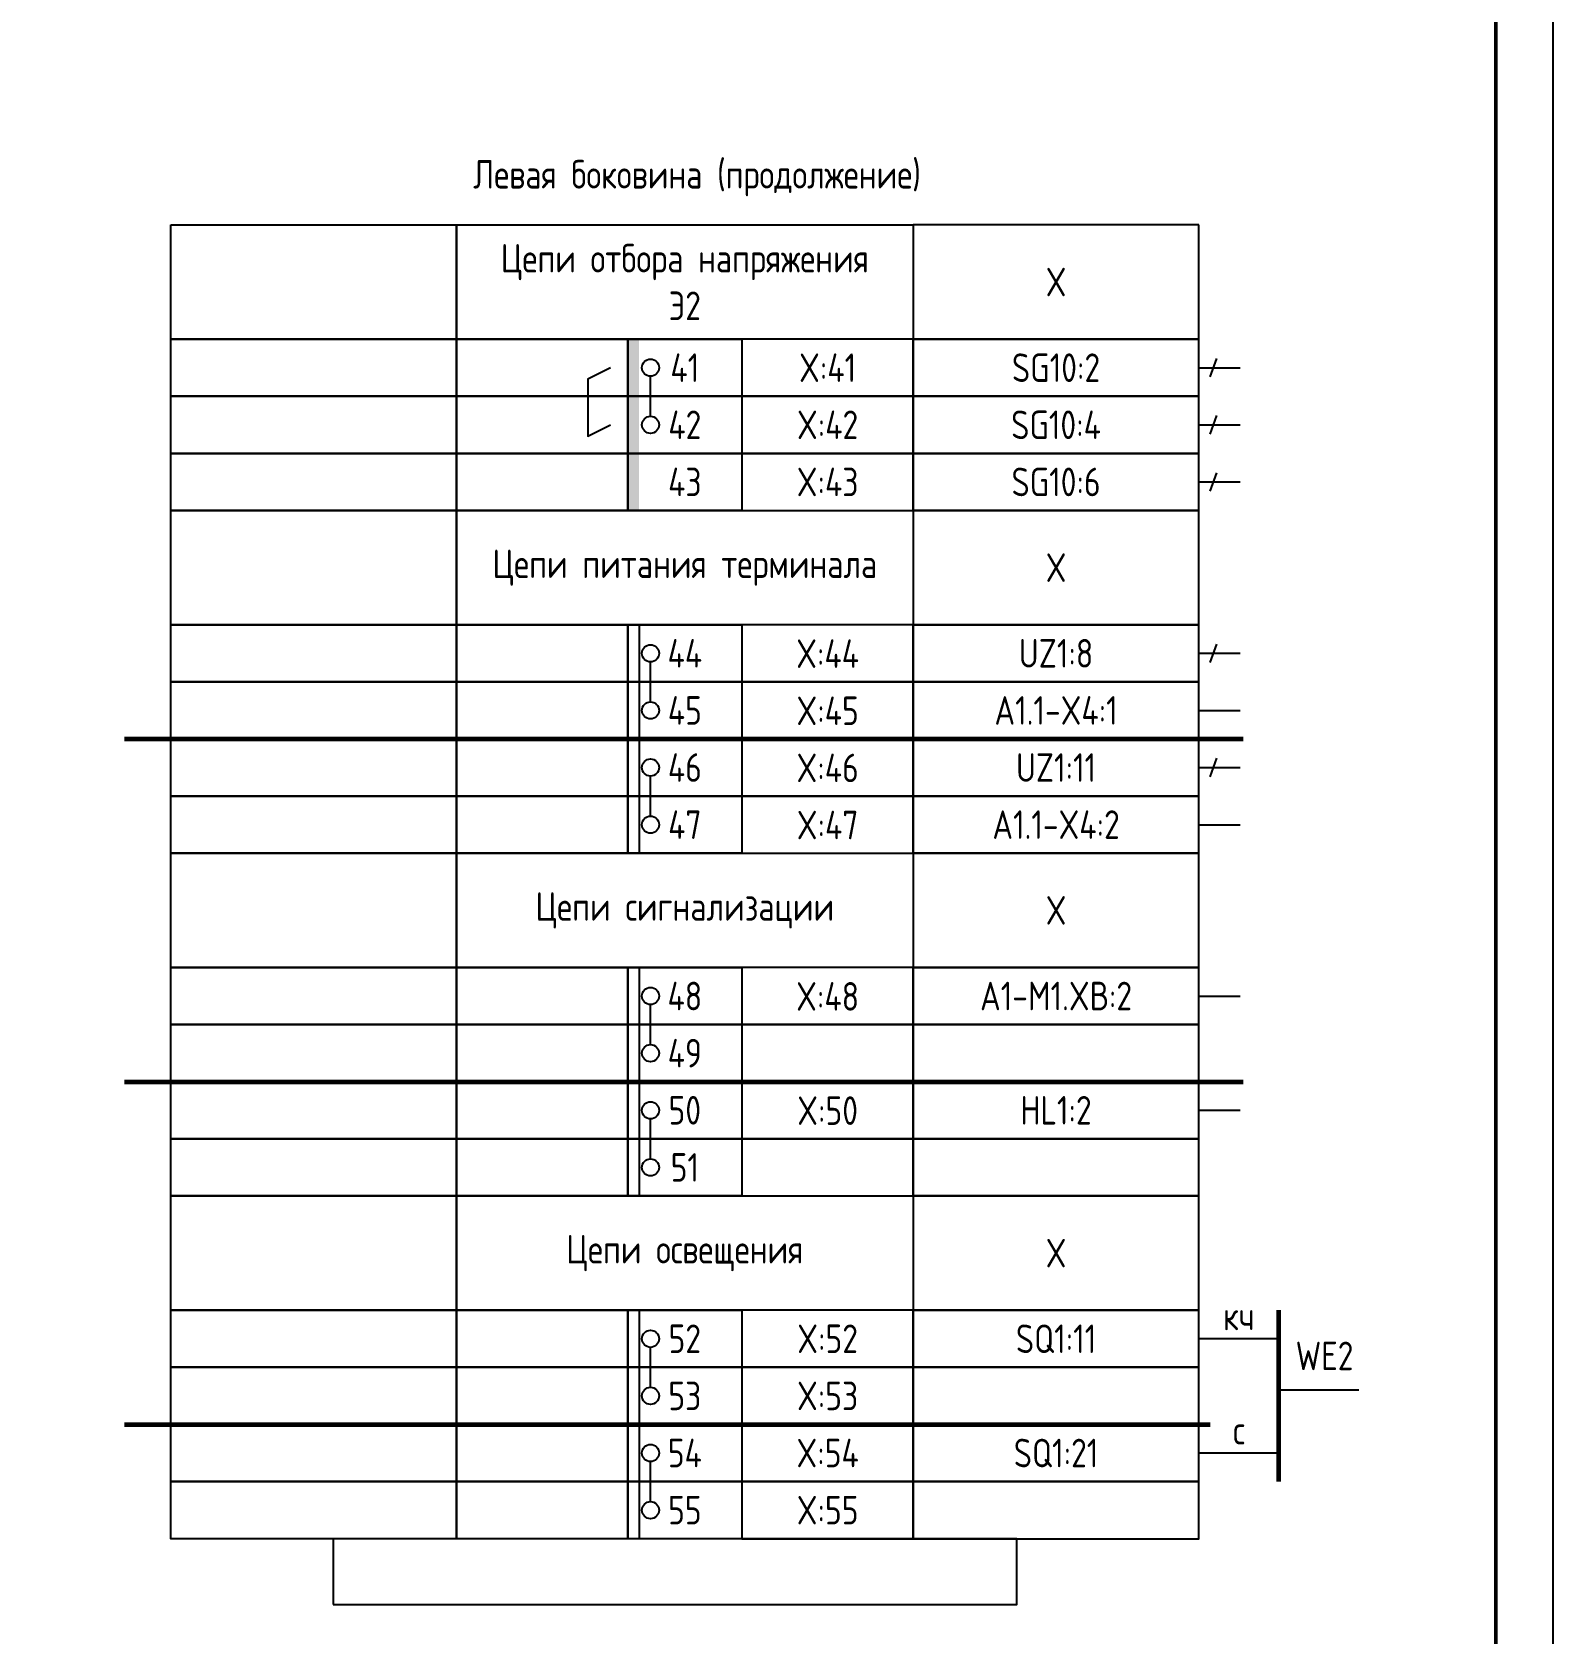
# Model space of a CAD drawing. Header units: millimetres. Extents: x -840 to 1557, y 0 to 584.
# Drawn here: x 1423.9 to 1557, y 116.7 to 256.9 of the extents above; entities that cross this region are included whole.
import ezdxf

# ---------------------------------------------------------------- set-up
doc = ezdxf.new("R2010")
doc.units = ezdxf.units.MM
doc.styles.add('Gost_type_A', font='GOST_A.TTF')

msp = doc.modelspace()

# ---------------------------------------------------------------- hatches: boundary and pattern name
h = msp.add_hatch(color=256)
h.dxf.hatch_style = 1
h.paths.add_polyline_path([(1477, 230), (1476, 230), (1476, 215), (1477, 215)])

# ---------------------------------------------------------------- linework, layer by layer
for p, q in [((1526, 227.5), (1529.62, 227.5)), ((1527.54, 228.31), (1526.96, 226.69)), ((1527.54, 223.31), (1526.96, 221.69)), ((1526, 222.5), (1529.62, 222.5)), ((1526, 217.5), (1529.62, 217.5)), ((1527.54, 218.31), (1526.96, 216.69)), ((1526, 202.5), (1529.62, 202.5)), ((1527.54, 203.31), (1526.96, 201.69)), ((1526, 197.5), (1529.62, 197.5)), ((1526, 192.5), (1529.62, 192.5)), ((1527.54, 193.31), (1526.96, 191.69)), ((1526, 187.5), (1529.62, 187.5)), ((1526, 172.5), (1529.62, 172.5)), ((1526, 162.5), (1529.62, 162.5)), ((1533, 142.5), (1526, 142.5)), ((1533, 142.5), (1533, 132.5)), ((1540, 138), (1533, 138)), ((1533, 132.5), (1526, 132.5))]:
    msp.add_line(p, q)
at = {"lineweight": -2}
for p, q in [((1478, 223.25), (1478, 226.75)), ((1478, 198.25), (1478, 201.75)), ((1478, 188.25), (1478, 191.75)), ((1478, 168.25), (1478, 171.75)), ((1478, 158.25), (1478, 161.75)), ((1478, 138.25), (1478, 141.75)), ((1478, 128.25), (1478, 131.75))]:
    msp.add_line(p, q, dxfattribs=at)
at = {"linetype": 'ByBlock', "lineweight": 60}
for p, q in [((1431.95, 195), (1529.87, 195)), ((1431.95, 165), (1529.87, 165)), ((1431.95, 135), (1527, 135))]:
    msp.add_line(p, q, dxfattribs=at)
at = {"color": 0, "linetype": 'ByBlock', "lineweight": 60}
msp.add_line((1533, 130), (1533, 145), dxfattribs=at)
for points in [[(1557, 419.88), (1557, -0.12), (1260, -0.12), (1260, 419.88)], [(1436, 240), (1461, 240), (1461, 230), (1436, 230)], [(1461, 240), (1501, 240), (1501, 230), (1461, 230)], [(1526, 240), (1501, 240), (1501, 230), (1526, 230)], [(1436, 230), (1461, 230), (1461, 225), (1436, 225)], [(1461, 230), (1476, 230), (1476, 225), (1461, 225)], [(1476, 230), (1486, 230), (1486, 225), (1476, 225)], [(1501, 230), (1486, 230), (1486, 225), (1501, 225)], [(1526, 230), (1501, 230), (1501, 225), (1526, 225)], [(1436, 225), (1461, 225), (1461, 220), (1436, 220)], [(1461, 225), (1476, 225), (1476, 220), (1461, 220)], [(1476, 225), (1486, 225), (1486, 220), (1476, 220)], [(1501, 225), (1486, 225), (1486, 220), (1501, 220)], [(1526, 225), (1501, 225), (1501, 220), (1526, 220)], [(1436, 220), (1461, 220), (1461, 215), (1436, 215)], [(1461, 220), (1476, 220), (1476, 215), (1461, 215)], [(1476, 220), (1486, 220), (1486, 215), (1476, 215)], [(1501, 220), (1486, 220), (1486, 215), (1501, 215)], [(1526, 220), (1501, 220), (1501, 215), (1526, 215)], [(1436, 215), (1461, 215), (1461, 205), (1436, 205)], [(1461, 215), (1501, 215), (1501, 205), (1461, 205)], [(1526, 215), (1501, 215), (1501, 205), (1526, 205)], [(1436, 205), (1461, 205), (1461, 200), (1436, 200)], [(1461, 205), (1476, 205), (1476, 200), (1461, 200)], [(1476, 205), (1486, 205), (1486, 200), (1476, 200)], [(1476, 205), (1477, 205), (1477, 185), (1476, 185)], [(1501, 205), (1486, 205), (1486, 200), (1501, 200)], [(1526, 205), (1501, 205), (1501, 200), (1526, 200)], [(1436, 200), (1461, 200), (1461, 195), (1436, 195)], [(1461, 200), (1476, 200), (1476, 195), (1461, 195)], [(1476, 200), (1486, 200), (1486, 195), (1476, 195)], [(1501, 200), (1486, 200), (1486, 195), (1501, 195)], [(1526, 200), (1501, 200), (1501, 195), (1526, 195)], [(1436, 195), (1461, 195), (1461, 190), (1436, 190)], [(1461, 195), (1476, 195), (1476, 190), (1461, 190)], [(1476, 195), (1486, 195), (1486, 190), (1476, 190)], [(1501, 195), (1486, 195), (1486, 190), (1501, 190)], [(1526, 195), (1501, 195), (1501, 190), (1526, 190)], [(1436, 190), (1461, 190), (1461, 185), (1436, 185)], [(1461, 190), (1476, 190), (1476, 185), (1461, 185)], [(1476, 190), (1486, 190), (1486, 185), (1476, 185)], [(1501, 190), (1486, 190), (1486, 185), (1501, 185)], [(1526, 190), (1501, 190), (1501, 185), (1526, 185)], [(1436, 185), (1461, 185), (1461, 175), (1436, 175)], [(1461, 185), (1501, 185), (1501, 175), (1461, 175)], [(1526, 185), (1501, 185), (1501, 175), (1526, 175)], [(1436, 175), (1461, 175), (1461, 170), (1436, 170)], [(1461, 175), (1476, 175), (1476, 170), (1461, 170)], [(1476, 175), (1486, 175), (1486, 170), (1476, 170)], [(1476, 175), (1477, 175), (1477, 155), (1476, 155)], [(1501, 175), (1486, 175), (1486, 170), (1501, 170)], [(1526, 175), (1501, 175), (1501, 170), (1526, 170)], [(1436, 170), (1461, 170), (1461, 160), (1436, 160)], [(1461, 170), (1476, 170), (1476, 160), (1461, 160)], [(1476, 170), (1486, 170), (1486, 160), (1476, 160)], [(1501, 170), (1486, 170), (1486, 160), (1501, 160)], [(1526, 170), (1501, 170), (1501, 160), (1526, 160)], [(1436, 165), (1461, 165), (1461, 160), (1436, 160)], [(1461, 165), (1476, 165), (1476, 160), (1461, 160)], [(1476, 165), (1486, 165), (1486, 160), (1476, 160)], [(1501, 165), (1486, 165), (1486, 160), (1501, 160)], [(1526, 165), (1501, 165), (1501, 160), (1526, 160)], [(1436, 160), (1461, 160), (1461, 155), (1436, 155)], [(1461, 160), (1476, 160), (1476, 155), (1461, 155)], [(1476, 160), (1486, 160), (1486, 155), (1476, 155)], [(1501, 160), (1486, 160), (1486, 155), (1501, 155)], [(1526, 160), (1501, 160), (1501, 155), (1526, 155)], [(1436, 155), (1461, 155), (1461, 145), (1436, 145)], [(1461, 155), (1501, 155), (1501, 145), (1461, 145)], [(1526, 155), (1501, 155), (1501, 145), (1526, 145)], [(1436, 145), (1461, 145), (1461, 140), (1436, 140)], [(1461, 145), (1476, 145), (1476, 140), (1461, 140)], [(1476, 145), (1486, 145), (1486, 140), (1476, 140)], [(1476, 145), (1477, 145), (1477, 125), (1476, 125)], [(1501, 145), (1486, 145), (1486, 140), (1501, 140)], [(1526, 145), (1501, 145), (1501, 140), (1526, 140)], [(1436, 140), (1461, 140), (1461, 135), (1436, 135)], [(1461, 140), (1476, 140), (1476, 135), (1461, 135)], [(1476, 140), (1486, 140), (1486, 135), (1476, 135)], [(1501, 140), (1486, 140), (1486, 135), (1501, 135)], [(1526, 140), (1501, 140), (1501, 135), (1526, 135)], [(1436, 135), (1461, 135), (1461, 130), (1436, 130)], [(1461, 135), (1476, 135), (1476, 130), (1461, 130)], [(1476, 135), (1486, 135), (1486, 130), (1476, 130)], [(1501, 135), (1486, 135), (1486, 130), (1501, 130)], [(1526, 135), (1501, 135), (1501, 130), (1526, 130)], [(1436, 130), (1461, 130), (1461, 125), (1436, 125)], [(1461, 130), (1476, 130), (1476, 125), (1461, 125)], [(1476, 130), (1486, 130), (1486, 125), (1476, 125)], [(1501, 130), (1486, 130), (1486, 125), (1501, 125)], [(1526, 130), (1501, 130), (1501, 125), (1526, 125)], [(1450.22, 119.23), (1510.06, 119.23), (1510.06, 125), (1450.22, 125)]]:
    msp.add_lwpolyline(points, close=True)
at = {"lineweight": 50}
msp.add_lwpolyline([(1552, 414.88), (1552, 4.88), (1280, 4.88), (1280, 414.88)], close=True, dxfattribs=at)
msp.add_lwpolyline([(1474.5, 227.5), (1472.5, 226.5), (1472.5, 221.5), (1474.5, 222.5)])
at = {"lineweight": -2}
for centre in [(1478, 227.5), (1478, 222.5), (1478, 202.5), (1478, 197.5), (1478, 192.5), (1478, 187.5), (1478, 172.5), (1478, 167.5), (1478, 162.5), (1478, 157.5), (1478, 142.5), (1478, 137.5), (1478, 132.5), (1478, 127.5)]:
    msp.add_circle(centre, 0.75, dxfattribs=at)

# ---------------------------------------------------------------- texts
at = {"char_height": 2.5, "attachment_point": 5, "style": 'Gost_type_A'}
for s, insert, width in [('Левая боковина (продолжение)', (1482.07, 244.09), 90), ('Цепи отбора напряжения \\PЭ2', (1481, 235), 40), ('X', (1513.5, 235), 25), ('X:41', (1493.5, 227.5), 15), ('SG10:2', (1513.5, 227.5), 25), ('X:42', (1493.5, 222.5), 15), ('SG10:4', (1513.5, 222.5), 25), ('X:43', (1493.5, 217.5), 15), ('SG10:6', (1513.5, 217.5), 25), ('Цепи питания терминала', (1481, 210), 40), ('X', (1513.5, 210), 25), ('UZ1:8', (1513.5, 202.5), 25), ('A1.1-X4:1', (1513.5, 197.5), 25), ('UZ1:11', (1513.5, 192.5), 25), ('A1.1-X4:2', (1513.5, 187.5), 25), ('Цепи сигнализации', (1481, 180), 40), ('X', (1513.5, 180), 25), ('A1-М1.XВ:2', (1513.5, 172.5), 25), ('HL1:2', (1513.5, 162.5), 25), ('Цепи освещения', (1481, 150), 40), ('X', (1513.5, 150), 25), ('кч', (1529.5, 144.5), 7), ('SQ1:11', (1513.5, 142.5), 25), ('WE2', (1537, 141), 7), ('с', (1529.5, 134.5), 7), ('SQ1:21', (1513.5, 132.5), 25)]:
    msp.add_mtext(s, dxfattribs=dict(at, insert=insert, width=width))
at = {"ltscale": 10, "char_height": 2.5, "attachment_point": 5, "style": 'Gost_type_A'}
for s, insert, width in [('41', (1481, 227.5), 13), ('42', (1481, 222.5), 13), ('43', (1481, 217.5), 13), ('44', (1481, 202.5), 13), ('X:44', (1493.5, 202.47), 15), ('45', (1481, 197.5), 13), ('X:45', (1493.5, 197.47), 15), ('46', (1481, 192.5), 13), ('X:46', (1493.5, 192.47), 15), ('47', (1481, 187.5), 13), ('X:47', (1493.5, 187.47), 15), ('48', (1481, 172.5), 13), ('X:48', (1493.5, 172.47), 15), ('49', (1481, 167.5), 13), ('50', (1481, 162.5), 13), ('X:50', (1493.5, 162.47), 15), ('51', (1481, 157.5), 13), ('52', (1481, 142.5), 13), ('X:52', (1493.5, 142.5), 15), ('53', (1481, 137.5), 13), ('X:53', (1493.5, 137.5), 15), ('54', (1481, 132.5), 13), ('X:54', (1493.5, 132.5), 15), ('55', (1481, 127.5), 13), ('X:55', (1493.5, 127.5), 15)]:
    msp.add_mtext(s, dxfattribs=dict(at, insert=insert, width=width))

doc.saveas('drawing.dxf')
